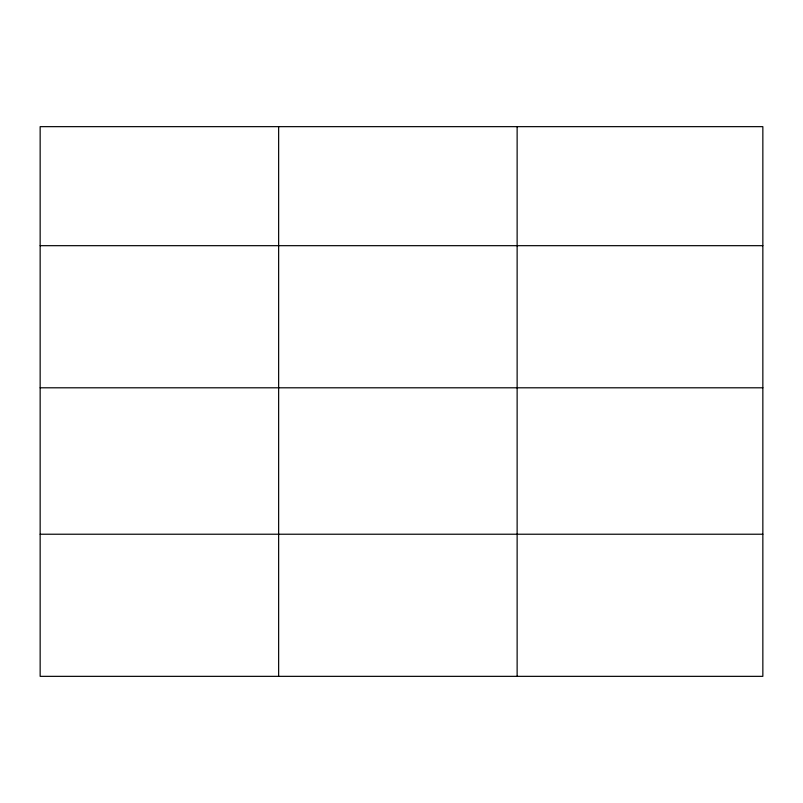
<?xml version="1.0" encoding="UTF-8"?>
<svg xmlns="http://www.w3.org/2000/svg" width="803" height="803" viewBox="0 0 803 803"><rect width="100%" height="100%" fill="white"/><g stroke="black" fill="none" stroke-linecap="round" stroke-linejoin="round"><path stroke-width="1.2" d="M762.85 387.799L762.85 126.653L40.15 126.653L40.15 676.347L762.85 676.347L762.85 387.799L40.15 387.799M40.15 245.678L762.85 245.678M40.15 534.226L762.85 534.226M517.132 126.653L517.132 676.347M278.641 126.653L278.641 676.347"/></g></svg>
